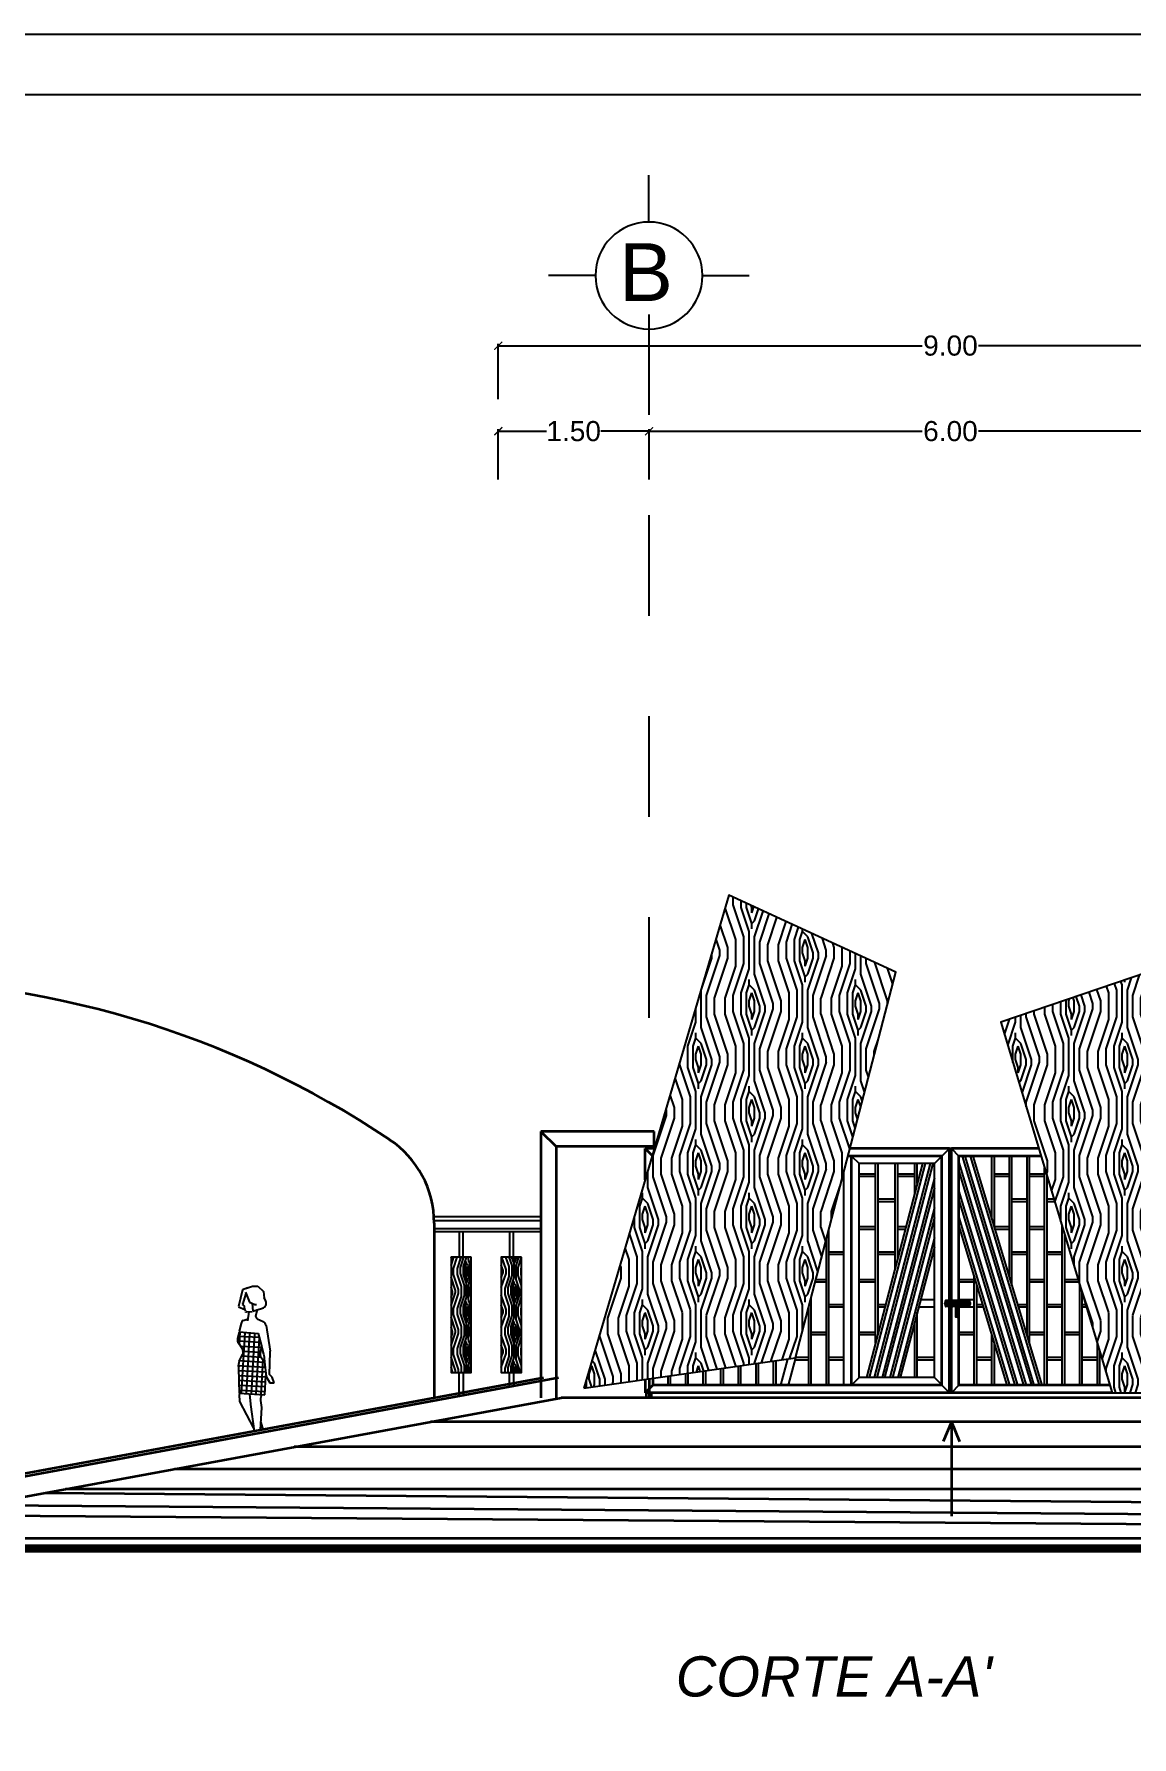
# Model space of a CAD drawing. Header units: millimetres. Extents: x 525387 to 527545, y 2235066 to 2235448.
# Drawn here: x 525760.65 to 525771.58, y 2235261.99 to 2235278.94 of the extents above; entities that cross this region are included whole.
import ezdxf

# ---------------------------------------------------------------- set-up
doc = ezdxf.new("R2010")
doc.units = ezdxf.units.MM
doc.linetypes.add('JIS_02_1.0', pattern=[2, 1, -1])
for name, color, linetype in [('auxiliar', 6, 'Continuous'), ('COTAS', 2, 'Continuous'), ('EJES', 1, 'Continuous'), ('muebles', 2, 'Continuous'), ('pie de plano', 7, 'Continuous'), ('ventanas', 3, 'Continuous')]:
    doc.layers.add(name, color=color, linetype=linetype)
doc.layers.add('muro', color=5, linetype='Continuous', lineweight=35)
doc.styles.add('ARIAL', font='ariali.ttf')
doc.styles.get("Standard").update_dxf_attribs({"font": 'arial.ttf'})
doc.styles.add('STYLE1', font='arial.ttf')
doc.dimstyles.new('ISO-25', dxfattribs={"dimtxt": 0.04, "dimasz": 0.02, "dimexe": 0.02, "dimexo": 0.02, "dimgap": 0.02, "dimtad": 0, "dimtih": 1, "dimtoh": 1, "dimzin": 1, "dimdsep": 46, "dimtxsty": 'Standard', "dimcen": 0.02, "dimazin": 0, "dimtfac": 1, "dimtmove": 0, "dimatfit": 3, "dimfxl": 1, "dimarcsym": 0})
pattern_1 = [(45, (525795.3729, 2235265.84486), (0, 1.06066), [0.0375, -0.7125]), (135, (525795.3994, 2235266.2426), (-1.06066, 8e-17), [0.075, -0.675]), (90, (525795.3464, 2235266.0835), (-0.53033, 0.53033), [0.053025, -0.159075, 0.053025, -0.10605, 0.37125, -0.318235]), (90, (525795.3729, 2235265.7918), (-0.53033, 0.53033), [0.0530325, -0.106065, 0.0530325, -0.84853]), (90, (525795.5055, 2235266.0305), (-0.53033, 0.53033), [0.053033, -1.007628]), (90, (525795.58505, 2235266.057), (-0.53033, 0.53033), [0.053033, -1.007628]), (90, (525795.45247, 2235266.0305), (-0.53033, 0.53033), [0.053033, -1.007628]), (90, (525795.39943, 2235266.0305), (-0.53033, 0.53033), [0.106065, -0.954595]), (90, (525795.13427, 2235266.5608), (-0.53033, 0.53033), [0.106065, -0.954595]), (90, (525795.3199, 2235266.00396), (-0.53033, 0.53033), [0.21213, -0.84853]), (90, (525795.26685, 2235266.00396), (-0.53033, 0.53033), [0.21213, -0.84853]), (90, (525795.45247, 2235266.50777), (-0.53033, 0.53033), [0.21213, -0.84853]), (90, (525795.1873, 2235266.0305), (-0.53033, 0.53033), [0.159099, -0.901561]), (90, (525795.0017, 2235266.00396), (-0.53033, 0.53033), [0.159099, -0.901561]), (90, (525795.10775, 2235266.00396), (-0.53033, 0.53033), [0.159099, -0.901561]), (90, (525795.29337, 2235266.50777), (-0.53033, 0.53033), [0.265165, -0.795495]), (90, (525795.2138, 2235266.48125), (-0.53033, 0.53033), [0.265165, -0.795495]), (90, (525795.39943, 2235266.4017), (-0.53033, 0.53033), [0.371231, -0.68943]), (71.565, (525795.37292, 2235265.95092), (0.53033, 0.53033), [0.083853, -1.593198]), (71.565, (525795.3199, 2235266.2161), (0.53033, 0.53033), [0.083853, -1.593198]), (71.565, (525795.3464, 2235266.13654), (0.53033, 0.53033), [0.083853, -1.593198]), (71.565, (525795.39943, 2235265.87137), (0.53033, 0.53033), [0.167705, -1.509346]), (71.565, (525795.26685, 2235266.2161), (0.53033, 0.53033), [0.251558, -1.425493]), (71.565, (525795.1873, 2235266.18957), (0.53033, 0.53033), [0.33541, -1.34164]), (71.565, (525795.10775, 2235266.16306), (0.53033, 0.53033), [0.33541, -1.34164]), (71.565, (525794.8691, 2235266.2426), (0.53033, 0.53033), [0.33541, -1.34164]), (71.565, (525794.92214, 2235266.18957), (0.53033, 0.53033), [0.419263, -1.257788]), (71.565, (525795.0017, 2235266.16306), (0.53033, 0.53033), [0.419263, -1.257788]), (108.435, (525795.39943, 2235266.13654), (-0.53033, 0.53033), [0.083853, -1.593198]), (108.435, (525795.37292, 2235266.00396), (-0.53033, 0.53033), [0.083853, -1.593198]), (108.435, (525795.37292, 2235265.84486), (-0.53033, 0.53033), [0.167705, -1.509346]), (108.435, (525795.45247, 2235266.0835), (-0.53033, 0.53033), [0.167705, -1.509346]), (108.435, (525795.3464, 2235265.7653), (-0.53033, 0.53033), [0.251558, -1.425493]), (108.435, (525795.29337, 2235265.71228), (-0.53033, 0.53033), [0.33541, -1.34164]), (108.435, (525795.74415, 2235266.2161), (-0.53033, 0.53033), [0.33541, -1.34164]), (108.435, (525795.5055, 2235266.0835), (-0.53033, 0.53033), [0.33541, -1.34164]), (108.435, (525795.6646, 2235266.13654), (-0.53033, 0.53033), [0.419263, -1.257788]), (108.435, (525795.58505, 2235266.11002), (-0.53033, 0.53033), [0.419263, -1.257788])]

# ---------------------------------------------------------------- blocks, each defined once
blk = doc.blocks.new('_ArchTick')
at = {"color": 0, "linetype": 'ByBlock', "lineweight": 0, "const_width": 0.15}
blk.add_lwpolyline([(-0.5, -0.5), (0.5, 0.5)], dxfattribs=at)
blk = doc.blocks.new('*D122')
at = {"layer": 'COTAS', "color": 0, "linetype": 'Continuous', "lineweight": -2, "transparency": 16777216}
for p, q in [((525766.774, 2235274.508), (525766.774, 2235275.008)), ((525772.774, 2235274.508), (525772.774, 2235275.008)), ((525766.774, 2235274.988), (525769.494, 2235274.988)), ((525772.774, 2235274.988), (525770.054, 2235274.988))]:
    blk.add_line(p, q, dxfattribs=at)
at = {"layer": 'Defpoints', "color": 0, "linetype": 'Continuous', "transparency": 16777216}
for p in [(525766.774, 2235274.988), (525766.774, 2235274.488), (525772.774, 2235274.488)]:
    blk.add_point(p, dxfattribs=at)
at = {"layer": 'COTAS', "color": 0, "linetype": 'Continuous', "lineweight": -2, "transparency": 16777216, "xscale": 0.08, "yscale": 0.08, "zscale": 0.08, "rotation": 180}
blk.add_blockref('_ArchTick', (525766.774, 2235274.988), dxfattribs=at)
at = {"layer": 'COTAS', "color": 0, "linetype": 'Continuous', "lineweight": -2, "transparency": 16777216, "xscale": 0.08, "yscale": 0.08, "zscale": 0.08}
blk.add_blockref('_ArchTick', (525772.774, 2235274.988), dxfattribs=at)
at = {"layer": 'COTAS', "color": 0, "linetype": 'Continuous', "lineweight": -3, "transparency": 16777216, "insert": (525769.774, 2235274.988), "char_height": 0.2, "attachment_point": 5}
blk.add_mtext('6.00', dxfattribs=at)
blk = doc.blocks.new('*D123')
at = {"layer": 'COTAS', "color": 0, "linetype": 'Continuous', "lineweight": -2, "transparency": 16777216}
for p, q in [((525765.274, 2235274.508), (525765.274, 2235275.008)), ((525766.774, 2235274.508), (525766.774, 2235275.008)), ((525765.274, 2235274.988), (525765.754, 2235274.988)), ((525766.774, 2235274.988), (525766.294, 2235274.988))]:
    blk.add_line(p, q, dxfattribs=at)
at = {"layer": 'Defpoints', "color": 0, "linetype": 'Continuous', "transparency": 16777216}
for p in [(525765.274, 2235274.988), (525765.274, 2235274.488), (525766.774, 2235274.488)]:
    blk.add_point(p, dxfattribs=at)
at = {"layer": 'COTAS', "color": 0, "linetype": 'Continuous', "lineweight": -2, "transparency": 16777216, "xscale": 0.08, "yscale": 0.08, "zscale": 0.08, "rotation": 180}
blk.add_blockref('_ArchTick', (525765.274, 2235274.988), dxfattribs=at)
at = {"layer": 'COTAS', "color": 0, "linetype": 'Continuous', "lineweight": -2, "transparency": 16777216, "xscale": 0.08, "yscale": 0.08, "zscale": 0.08}
blk.add_blockref('_ArchTick', (525766.774, 2235274.988), dxfattribs=at)
at = {"layer": 'COTAS', "color": 0, "linetype": 'Continuous', "lineweight": -3, "transparency": 16777216, "insert": (525766.024, 2235274.988), "char_height": 0.2, "attachment_point": 5}
blk.add_mtext('1.50', dxfattribs=at)
blk = doc.blocks.new('*D124')
at = {"layer": 'COTAS', "color": 0, "linetype": 'Continuous', "lineweight": -2, "transparency": 16777216}
for p, q in [((525765.274, 2235275.308), (525765.274, 2235275.859)), ((525774.274, 2235275.308), (525774.274, 2235275.859)), ((525765.274, 2235275.839), (525769.494, 2235275.839)), ((525774.274, 2235275.839), (525770.053, 2235275.839))]:
    blk.add_line(p, q, dxfattribs=at)
at = {"layer": 'Defpoints', "color": 0, "linetype": 'Continuous', "transparency": 16777216}
for p in [(525765.274, 2235275.839), (525765.274, 2235275.288), (525774.274, 2235275.288)]:
    blk.add_point(p, dxfattribs=at)
at = {"layer": 'COTAS', "color": 0, "linetype": 'Continuous', "lineweight": -2, "transparency": 16777216, "xscale": 0.08, "yscale": 0.08, "zscale": 0.08, "rotation": 180}
blk.add_blockref('_ArchTick', (525765.274, 2235275.839), dxfattribs=at)
at = {"layer": 'COTAS', "color": 0, "linetype": 'Continuous', "lineweight": -2, "transparency": 16777216, "xscale": 0.08, "yscale": 0.08, "zscale": 0.08}
blk.add_blockref('_ArchTick', (525774.274, 2235275.839), dxfattribs=at)
at = {"layer": 'COTAS', "color": 0, "linetype": 'Continuous', "lineweight": -3, "transparency": 16777216, "insert": (525769.774, 2235275.839), "char_height": 0.2, "attachment_point": 5}
blk.add_mtext('9.00', dxfattribs=at)
blk = doc.blocks.new('EJE')
at = {"layer": 'EJES', "color": 2}
for p, q in [((-0.78, 0.416), (-0.78, 0.78)), ((-1.196, 0), (-1.56, 0)), ((-0.364, 0), (0, 0)), ((-0.78, -0.416), (-0.78, -0.78))]:
    blk.add_line(p, q, dxfattribs=at)
at = {"layer": 'EJES', "color": 4}
blk.add_circle((-0.78, 0), 0.416, dxfattribs=at)
blk = doc.blocks.new('*X255')
at = {"color": 0}
for p, q in [((2.976, 0.92), (2.942, 1.527)), ((3.025, 0.923), (2.99, 1.532)), ((3.046, 1.408), (3.039, 1.536)), ((2.829, 1.381), (3.035, 1.392)), ((2.834, 1.43), (3.066, 1.443)), ((2.846, 1.479), (3.06, 1.491)), ((2.879, 0.915), (2.847, 1.481)), ((2.927, 0.917), (2.893, 1.522)), ((2.79, 1.183), (3.055, 1.198)), ((2.796, 1.232), (3.048, 1.247)), ((2.83, 0.912), (2.81, 1.256)), ((2.831, 1.283), (3.024, 1.294)), ((2.839, 1.332), (3.011, 1.342)), ((2.784, 1.085), (3.055, 1.1)), ((2.785, 1.134), (3.057, 1.149)), ((2.787, 1.036), (3.054, 1.052)), ((2.79, 0.988), (3.053, 1.003)), ((2.793, 0.939), (3.051, 0.954))]:
    blk.add_line(p, q, dxfattribs=at)

msp = doc.modelspace()

# ---------------------------------------------------------------- hatches: boundary and pattern name
at = {"layer": 'muebles', "ltscale": 0.02}
h = msp.add_hatch(dxfattribs=at)
h.set_pattern_fill('HTWOOD25', color=22, scale=1.5, angle=-90.77, style=0, pattern_type=2)
h.set_pattern_definition(pattern_1)
h.paths.add_polyline_path([(525768.231, 2235265.766), (525769.23, 2235269.605), (525767.569, 2235270.37), (525766.127, 2235265.464)])
h = msp.add_hatch(dxfattribs=at)
h.set_pattern_fill('HTWOOD25', color=22, scale=1.5, angle=-90.77, style=0, pattern_type=2)
h.set_pattern_definition(pattern_1)
h.paths.add_polyline_path([(525771.385, 2235265.42), (525770.274, 2235269.106), (525771.74, 2235269.605), (525773.289, 2235265.42)])
h = msp.add_hatch(dxfattribs=at)
h.set_pattern_fill('HTWOOD25', color=22, scale=0.5625, angle=-90.77, style=0, pattern_type=2)
h.set_pattern_definition([(45, (525641.26718, 2235265.74187), (0, 0.39774756), [0.0140625, -0.2671875]), (135, (525641.27712, 2235265.89102), (-0.39774756, 3e-17), [0.028125, -0.253125]), (90, (525641.25723, 2235265.83136), (-0.19887378, 0.19887378), [0.01988437, -0.05965313, 0.01988437, -0.03976875, 0.13921875, -0.1193382]), (90, (525641.26718, 2235265.72198), (-0.19887378, 0.19887378), [0.0198872, -0.03977438, 0.0198872, -0.3181988]), (90, (525641.3169, 2235265.81147), (-0.19887378, 0.19887378), [0.0198872, -0.3778604]), (90, (525641.34673, 2235265.82141), (-0.19887378, 0.19887378), [0.0198872, -0.3778604]), (90, (525641.297, 2235265.81147), (-0.19887378, 0.19887378), [0.0198872, -0.3778604]), (90, (525641.27712, 2235265.81147), (-0.19887378, 0.19887378), [0.0397744, -0.3579732]), (90, (525641.17769, 2235266.01034), (-0.19887378, 0.19887378), [0.0397744, -0.3579732]), (90, (525641.2473, 2235265.80153), (-0.19887378, 0.19887378), [0.07954875, -0.3181988]), (90, (525641.2274, 2235265.80153), (-0.19887378, 0.19887378), [0.07954875, -0.3181988]), (90, (525641.297, 2235265.99046), (-0.19887378, 0.19887378), [0.07954875, -0.3181988]), (90, (525641.19757, 2235265.81147), (-0.19887378, 0.19887378), [0.0596621, -0.33808544]), (90, (525641.12797, 2235265.80153), (-0.19887378, 0.19887378), [0.0596621, -0.33808544]), (90, (525641.16774, 2235265.80153), (-0.19887378, 0.19887378), [0.0596621, -0.33808544]), (90, (525641.23735, 2235265.99046), (-0.19887378, 0.19887378), [0.0994369, -0.2983107]), (90, (525641.20752, 2235265.98051), (-0.19887378, 0.19887378), [0.0994369, -0.2983107]), (90, (525641.27712, 2235265.95068), (-0.19887378, 0.19887378), [0.13921165, -0.2585359]), (71.56505, (525641.26718, 2235265.78164), (0.19887378, 0.19887378), [0.0314447, -0.5974494]), (71.56505, (525641.24729, 2235265.88108), (0.19887378, 0.19887378), [0.0314447, -0.5974494]), (71.56505, (525641.25723, 2235265.85125), (0.19887378, 0.19887378), [0.0314447, -0.5974494]), (71.56505, (525641.27712, 2235265.75181), (0.19887378, 0.19887378), [0.0628894, -0.5660047]), (71.56505, (525641.2274, 2235265.88108), (0.19887378, 0.19887378), [0.0943341, -0.53456]), (71.56505, (525641.19757, 2235265.87113), (0.19887378, 0.19887378), [0.1257788, -0.5031153]), (71.56505, (525641.16774, 2235265.86119), (0.19887378, 0.19887378), [0.1257788, -0.5031153]), (71.56505, (525641.07825, 2235265.89102), (0.19887378, 0.19887378), [0.1257788, -0.5031153]), (71.56505, (525641.09814, 2235265.87113), (0.19887378, 0.19887378), [0.1572235, -0.4716706]), (71.56505, (525641.12797, 2235265.86119), (0.19887378, 0.19887378), [0.1572235, -0.4716706]), (108.43495, (525641.27712, 2235265.85125), (-0.19887378, 0.19887378), [0.0314447, -0.5974494]), (108.43495, (525641.26718, 2235265.80153), (-0.19887378, 0.19887378), [0.0314447, -0.5974494]), (108.43495, (525641.26718, 2235265.74187), (-0.19887378, 0.19887378), [0.0628894, -0.5660047]), (108.43495, (525641.29701, 2235265.83136), (-0.19887378, 0.19887378), [0.0628894, -0.5660047]), (108.43495, (525641.25723, 2235265.71203), (-0.19887378, 0.19887378), [0.0943341, -0.53456]), (108.43495, (525641.23735, 2235265.69215), (-0.19887378, 0.19887378), [0.1257788, -0.5031153]), (108.43495, (525641.40639, 2235265.88108), (-0.19887378, 0.19887378), [0.1257788, -0.5031153]), (108.43495, (525641.3169, 2235265.83136), (-0.19887378, 0.19887378), [0.1257788, -0.5031153]), (108.43495, (525641.37656, 2235265.85125), (-0.19887378, 0.19887378), [0.1572235, -0.4716706]), (108.43495, (525641.34673, 2235265.8413), (-0.19887378, 0.19887378), [0.1572235, -0.4716706])])
h.paths.add_polyline_path([(525765.004, 2235266.77), (525764.804, 2235266.77), (525764.804, 2235265.62), (525765.004, 2235265.62)])
h = msp.add_hatch(dxfattribs=at)
h.set_pattern_fill('HTWOOD25', color=22, scale=0.5625, angle=-90.77, style=0, pattern_type=2)
h.set_pattern_definition([(45, (525640.7465, 2235265.74187), (0, 0.39774756), [0.0140625, -0.2671875]), (135, (525640.75645, 2235265.89102), (-0.39774756, 3e-17), [0.028125, -0.253125]), (90, (525640.73656, 2235265.83136), (-0.19887378, 0.19887378), [0.01988437, -0.05965313, 0.01988437, -0.03976875, 0.13921875, -0.11933819]), (90, (525640.7465, 2235265.72198), (-0.19887378, 0.19887378), [0.0198872, -0.03977438, 0.0198872, -0.3181988]), (90, (525640.79623, 2235265.81147), (-0.19887378, 0.19887378), [0.0198872, -0.3778604]), (90, (525640.82606, 2235265.82141), (-0.19887378, 0.19887378), [0.0198872, -0.3778604]), (90, (525640.77634, 2235265.81147), (-0.19887378, 0.19887378), [0.0198872, -0.3778604]), (90, (525640.75645, 2235265.81147), (-0.19887378, 0.19887378), [0.0397744, -0.3579732]), (90, (525640.65701, 2235266.01034), (-0.19887378, 0.19887378), [0.0397744, -0.3579732]), (90, (525640.72662, 2235265.80153), (-0.19887378, 0.19887378), [0.07954875, -0.3181988]), (90, (525640.70673, 2235265.80153), (-0.19887378, 0.19887378), [0.07954875, -0.3181988]), (90, (525640.77634, 2235265.99046), (-0.19887378, 0.19887378), [0.07954875, -0.3181988]), (90, (525640.6769, 2235265.81147), (-0.19887378, 0.19887378), [0.0596621, -0.33808544]), (90, (525640.6073, 2235265.80153), (-0.19887378, 0.19887378), [0.0596621, -0.33808544]), (90, (525640.64707, 2235265.80153), (-0.19887378, 0.19887378), [0.0596621, -0.33808544]), (90, (525640.71668, 2235265.99046), (-0.19887378, 0.19887378), [0.0994369, -0.2983107]), (90, (525640.68684, 2235265.98051), (-0.19887378, 0.19887378), [0.0994369, -0.2983107]), (90, (525640.75645, 2235265.95068), (-0.19887378, 0.19887378), [0.13921165, -0.2585359]), (71.56505, (525640.74651, 2235265.78164), (0.19887378, 0.19887378), [0.0314447, -0.5974494]), (71.56505, (525640.72662, 2235265.88108), (0.19887378, 0.19887378), [0.0314447, -0.5974494]), (71.56505, (525640.73656, 2235265.85125), (0.19887378, 0.19887378), [0.0314447, -0.5974494]), (71.56505, (525640.75645, 2235265.75181), (0.19887378, 0.19887378), [0.0628894, -0.5660047]), (71.56505, (525640.70673, 2235265.88108), (0.19887378, 0.19887378), [0.0943341, -0.53456]), (71.56505, (525640.6769, 2235265.87113), (0.19887378, 0.19887378), [0.1257788, -0.5031153]), (71.56505, (525640.64707, 2235265.86119), (0.19887378, 0.19887378), [0.1257788, -0.5031153]), (71.56505, (525640.55758, 2235265.89102), (0.19887378, 0.19887378), [0.1257788, -0.5031153]), (71.56505, (525640.57746, 2235265.87113), (0.19887378, 0.19887378), [0.1572235, -0.4716706]), (71.56505, (525640.6073, 2235265.86119), (0.19887378, 0.19887378), [0.1572235, -0.4716706]), (108.43495, (525640.75645, 2235265.85125), (-0.19887378, 0.19887378), [0.0314447, -0.5974494]), (108.43495, (525640.74651, 2235265.80153), (-0.19887378, 0.19887378), [0.0314447, -0.5974494]), (108.43495, (525640.74651, 2235265.74187), (-0.19887378, 0.19887378), [0.0628894, -0.5660047]), (108.43495, (525640.77634, 2235265.83136), (-0.19887378, 0.19887378), [0.0628894, -0.5660047]), (108.43495, (525640.73656, 2235265.71203), (-0.19887378, 0.19887378), [0.0943341, -0.53456]), (108.43495, (525640.71668, 2235265.69215), (-0.19887378, 0.19887378), [0.1257788, -0.5031153]), (108.43495, (525640.88572, 2235265.88108), (-0.19887378, 0.19887378), [0.1257788, -0.5031153]), (108.43495, (525640.79623, 2235265.83136), (-0.19887378, 0.19887378), [0.1257788, -0.5031153]), (108.43495, (525640.85589, 2235265.85125), (-0.19887378, 0.19887378), [0.1572235, -0.4716706]), (108.43495, (525640.82606, 2235265.8413), (-0.19887378, 0.19887378), [0.1572235, -0.4716706])])
h.paths.add_polyline_path([(525765.504, 2235266.77), (525765.304, 2235266.77), (525765.304, 2235265.62), (525765.504, 2235265.62)])

# ---------------------------------------------------------------- linework, layer by layer
at = {"layer": 'auxiliar', "color": 1, "linetype": 'Continuous', "lineweight": -3}
for points in [[(525706.131, 2235278.94), (525796.131, 2235278.94), (525796.131, 2235218.94), (525706.131, 2235218.94)], [(525706.731, 2235278.34), (525795.531, 2235278.34), (525795.531, 2235219.54), (525706.731, 2235219.54)]]:
    msp.add_lwpolyline(points, close=True, dxfattribs=at)
at = {"layer": 'EJES', "linetype": 'JIS_02_1.0'}
msp.add_line((525766.774, 2235269.151), (525766.774, 2235276.412), dxfattribs=at)
at = {"layer": 'muebles', "color": 2, "linetype": 'ByBlock'}
for p, q in [((525762.73, 2235266.445), (525762.687, 2235266.279)), ((525762.76, 2235266.408), (525762.729, 2235266.297)), ((525762.78, 2235266.464), (525762.73, 2235266.445)), ((525762.759, 2235266.422), (525762.798, 2235266.321)), ((525762.769, 2235266.46), (525762.827, 2235266.481)), ((525762.829, 2235266.481), (525762.882, 2235266.481)), ((525762.882, 2235266.481), (525762.936, 2235266.426)), ((525762.936, 2235266.426), (525762.945, 2235266.36)), ((525762.96, 2235266.33), (525762.943, 2235266.369)), ((525762.689, 2235266.276), (525762.751, 2235266.249)), ((525762.73, 2235266.313), (525762.73, 2235266.312)), ((525762.75, 2235266.284), (525762.73, 2235266.297)), ((525762.748, 2235266.26), (525762.75, 2235266.284)), ((525762.763, 2235266.215), (525762.76, 2235266.219)), ((525762.824, 2235266.221), (525762.762, 2235266.226)), ((525762.792, 2235266.224), (525762.779, 2235266.135)), ((525762.798, 2235266.321), (525762.852, 2235266.297)), ((525762.823, 2235266.308), (525762.832, 2235266.233)), ((525762.83, 2235266.232), (525762.929, 2235266.262)), ((525762.852, 2235266.297), (525762.867, 2235266.297)), ((525762.861, 2235266.183), (525762.878, 2235266.25)), ((525762.696, 2235266.027), (525762.679, 2235265.955)), ((525762.695, 2235266.026), (525762.889, 2235266.008)), ((525762.714, 2235266.109), (525762.696, 2235266.031)), ((525762.736, 2235266.14), (525762.784, 2235266.156)), ((525762.876, 2235266.156), (525762.861, 2235266.183)), ((525762.874, 2235266.156), (525762.934, 2235266.128)), ((525762.963, 2235266.09), (525763.003, 2235265.833)), ((525762.687, 2235265.915), (525762.719, 2235265.869)), ((525762.719, 2235265.869), (525762.731, 2235265.841)), ((525762.92, 2235265.885), (525762.889, 2235266.009)), ((525762.919, 2235265.886), (525762.905, 2235265.81)), ((525762.94, 2235265.802), (525762.921, 2235265.879)), ((525762.69, 2235265.682), (525762.691, 2235265.711)), ((525762.696, 2235265.733), (525762.73, 2235265.799)), ((525762.914, 2235265.772), (525762.949, 2235265.726)), ((525762.94, 2235265.801), (525762.949, 2235265.727)), ((525762.949, 2235265.728), (525762.965, 2235265.583)), ((525762.997, 2235265.602), (525763.004, 2235265.824)), ((525762.688, 2235265.665), (525762.695, 2235265.414)), ((525762.95, 2235265.399), (525762.962, 2235265.592)), ((525762.965, 2235265.583), (525763, 2235265.518)), ((525763.025, 2235265.574), (525762.997, 2235265.602)), ((525763, 2235265.518), (525763.042, 2235265.518)), ((525763.042, 2235265.518), (525763.025, 2235265.574)), ((525762.693, 2235265.414), (525762.95, 2235265.399)), ((525762.695, 2235265.402), (525762.697, 2235265.332)), ((525762.797, 2235265.408), (525762.809, 2235265.305)), ((525762.907, 2235265.344), (525762.919, 2235265.274)), ((525762.917, 2235265.402), (525762.908, 2235265.364)), ((525762.697, 2235265.332), (525762.837, 2235265.066)), ((525762.809, 2235265.304), (525762.844, 2235265.039)), ((525762.919, 2235265.274), (525762.905, 2235265.05)), ((525762.91, 2235265.123), (525762.931, 2235265.055))]:
    msp.add_line(p, q, dxfattribs=at)
for centre, start, end in [((525762.798, 2235266.261), 180, 217.5078), ((525762.914, 2235266.31), 287.117, 23.5246), ((525762.763, 2235266.098), 122.3635, 167.3337), ((525762.913, 2235266.082), 9.0313, 65.5836), ((525762.728, 2235265.943), 165.0503, 214.4732), ((525762.738, 2235265.666), 157.8801, 181.5704), ((525762.741, 2235265.71), 153.007, 178.6042), ((525762.685, 2235265.821), 333.007, 23.7876), ((525762.954, 2235265.802), 170.7979, 217.1976), ((525762.954, 2235265.825), 358.336, 9.0313), ((525762.957, 2235265.352), 166.505, 189.7398), ((525762.957, 2235265.353), 173.2854, 189.7398), ((525762.858, 2235265.311), 186.5669, 187.5459)]:
    msp.add_arc(centre, 0.05, start, end, dxfattribs=at)
at = {"layer": 'muro', "color": 3}
for p, q in [((525766.824, 2235268.02), (525765.699, 2235268.02)), ((525765.699, 2235268.02), (525765.699, 2235265.37)), ((525765.699, 2235268.02), (525765.849, 2235267.87)), ((525766.824, 2235267.87), (525766.824, 2235268.02)), ((525766.824, 2235267.87), (525765.849, 2235267.87)), ((525765.849, 2235267.87), (525765.849, 2235265.37)), ((525766.828, 2235267.85), (525766.736, 2235267.85)), ((525766.736, 2235267.537), (525766.736, 2235267.85)), ((525769.689, 2235267.775), (525768.754, 2235267.775)), ((525769.764, 2235267.85), (525768.773, 2235267.85)), ((525768.789, 2235265.495), (525768.789, 2235267.775)), ((525769.689, 2235265.495), (525769.689, 2235267.775)), ((525769.764, 2235266.318), (525769.764, 2235267.85)), ((525770.652, 2235267.85), (525769.784, 2235267.85)), ((525769.784, 2235266.318), (525769.784, 2235267.85)), ((525770.675, 2235267.775), (525769.859, 2235267.775)), ((525769.859, 2235266.338), (525769.859, 2235267.775)), ((525769.764, 2235265.42), (525769.764, 2235266.298)), ((525769.784, 2235265.42), (525769.784, 2235266.298)), ((525769.859, 2235265.495), (525769.859, 2235266.278)), ((525758.949, 2235264.32), (525765.724, 2235265.57)), ((525759.099, 2235264.32), (525765.874, 2235265.57)), ((525766.736, 2235265.552), (525766.736, 2235265.42)), ((525766.811, 2235265.563), (525766.811, 2235265.495)), ((525759.124, 2235264.12), (525765.899, 2235265.37)), ((525773.774, 2235265.37), (525765.899, 2235265.37)), ((525769.764, 2235265.42), (525766.736, 2235265.42)), ((525769.689, 2235265.495), (525766.811, 2235265.495)), ((525771.385, 2235265.42), (525769.784, 2235265.42)), ((525771.363, 2235265.495), (525769.859, 2235265.495))]:
    msp.add_line(p, q, dxfattribs=at)
at = {"layer": 'muro', "color": 2}
for p, q in [((525766.807, 2235267.779), (525766.736, 2235267.85)), ((525766.754, 2235267.85), (525766.754, 2235267.87)), ((525766.794, 2235267.85), (525766.794, 2235267.87)), ((525766.811, 2235265.495), (525766.736, 2235265.42)), ((525766.749, 2235265.37), (525766.749, 2235265.42)), ((525766.799, 2235265.37), (525766.799, 2235265.42))]:
    msp.add_line(p, q, dxfattribs=at)
at = {"layer": 'muro', "color": 8}
msp.add_line((525764.636, 2235267.107), (525764.636, 2235265.37), dxfattribs=at)
at = {"layer": 'muro', "color": 6}
for p, q in [((525766.774, 2235265.557), (525766.774, 2235265.37)), ((525774.274, 2235265.13), (525764.598, 2235265.13)), ((525774.274, 2235264.88), (525763.243, 2235264.88)), ((525774.274, 2235264.66), (525762.051, 2235264.66)), ((525774.274, 2235264.31), (525760.75, 2235264.42)), ((525774.274, 2235264.46), (525760.967, 2235264.46)), ((525774.274, 2235264.09), (525759.564, 2235264.201)), ((525774.274, 2235264.19), (525760.1, 2235264.3))]:
    msp.add_line(p, q, dxfattribs=at)
at = {"layer": 'muro'}
for p, q in [((525769.784, 2235265.42), (525769.764, 2235265.42)), ((525769.784, 2235265.13), (525769.702, 2235264.935)), ((525769.784, 2235265.13), (525769.784, 2235264.19)), ((525769.784, 2235265.13), (525769.865, 2235264.935)), ((525780.364, 2235263.97), (525751.39, 2235263.97))]:
    msp.add_line(p, q, dxfattribs=at)
at = {"layer": 'muro', "const_width": 0.08}
msp.add_lwpolyline([(525780.364, 2235263.87), (525751.39, 2235263.87)], dxfattribs=at)
at = {"layer": 'muro', "color": 8}
for centre, radius, start, end in [((525758.952, 2235260.11), 9.421, 56.1989, 90.7309), ((525763.636, 2235267.107), 1, 0, 56.1989)]:
    msp.add_arc(centre, radius, start, end, dxfattribs=at)
at = {"layer": 'ventanas', "color": 2}
for p, q in [((525768.789, 2235267.775), (525768.864, 2235267.7)), ((525769.764, 2235267.85), (525769.614, 2235267.7)), ((525769.784, 2235267.85), (525769.859, 2235267.775)), ((525768.714, 2235265.495), (525768.714, 2235267.621)), ((525769.614, 2235267.7), (525768.864, 2235267.7)), ((525768.864, 2235265.57), (525768.864, 2235267.7)), ((525769.614, 2235265.57), (525769.614, 2235267.7)), ((525765.699, 2235267.17), (525764.634, 2235267.17)), ((525765.699, 2235267.02), (525764.636, 2235267.02)), ((525769.614, 2235266.27), (525769.458, 2235266.27)), ((525769.614, 2235266.345), (525769.477, 2235266.345)), ((525769.724, 2235266.318), (525769.724, 2235266.333)), ((525769.724, 2235266.318), (525769.729, 2235266.318)), ((525769.724, 2235266.283), (525769.724, 2235266.298)), ((525769.724, 2235266.298), (525769.729, 2235266.298)), ((525769.754, 2235266.338), (525769.729, 2235266.338)), ((525769.729, 2235266.338), (525769.729, 2235266.278)), ((525769.754, 2235266.278), (525769.729, 2235266.278)), ((525769.749, 2235266.338), (525769.749, 2235266.278)), ((525769.799, 2235266.318), (525769.749, 2235266.318)), ((525769.799, 2235266.298), (525769.749, 2235266.298)), ((525769.759, 2235266.318), (525769.759, 2235266.333)), ((525769.759, 2235266.283), (525769.759, 2235266.298)), ((525769.794, 2235266.318), (525769.794, 2235266.333)), ((525769.794, 2235266.283), (525769.794, 2235266.298)), ((525769.96, 2235266.338), (525769.799, 2235266.338)), ((525769.799, 2235266.338), (525769.799, 2235266.278)), ((525769.824, 2235266.278), (525769.799, 2235266.278)), ((525769.819, 2235266.338), (525769.819, 2235266.278)), ((525769.824, 2235266.318), (525769.819, 2235266.318)), ((525769.824, 2235266.298), (525769.819, 2235266.298)), ((525769.824, 2235266.318), (525769.824, 2235266.178)), ((525769.839, 2235266.323), (525769.829, 2235266.323)), ((525769.831, 2235266.231), (525769.831, 2235266.205)), ((525769.835, 2235266.233), (525769.833, 2235266.233)), ((525769.835, 2235266.203), (525769.833, 2235266.203)), ((525769.837, 2235266.231), (525769.837, 2235266.205)), ((525769.94, 2235266.318), (525769.844, 2235266.318)), ((525769.844, 2235266.318), (525769.844, 2235266.178)), ((525769.94, 2235266.298), (525769.844, 2235266.298)), ((525769.96, 2235266.278), (525769.844, 2235266.278)), ((525770.011, 2235266.345), (525769.859, 2235266.345)), ((525770.011, 2235266.27), (525769.859, 2235266.27)), ((525769.94, 2235266.338), (525769.94, 2235266.278)), ((525769.96, 2235266.338), (525769.96, 2235266.278)), ((525769.965, 2235266.318), (525769.96, 2235266.318)), ((525769.965, 2235266.298), (525769.96, 2235266.298)), ((525769.965, 2235266.333), (525769.965, 2235266.318)), ((525769.965, 2235266.298), (525769.965, 2235266.283)), ((525769.839, 2235266.173), (525769.829, 2235266.173)), ((525768.151, 2235265.755), (525768.083, 2235265.495)), ((525768.231, 2235265.766), (525768.16, 2235265.495)), ((525768.864, 2235265.57), (525768.789, 2235265.495)), ((525769.614, 2235265.57), (525768.864, 2235265.57)), ((525769.614, 2235265.57), (525769.764, 2235265.42)), ((525769.859, 2235265.495), (525769.784, 2235265.42))]:
    msp.add_line(p, q, dxfattribs=at)
at = {"layer": 'ventanas', "color": 6}
for p, q in [((525769.784, 2235267.85), (525769.764, 2235267.85)), ((525769.859, 2235267.711), (525770.527, 2235265.495)), ((525769.892, 2235267.775), (525770.579, 2235265.495)), ((525769.918, 2235267.775), (525770.605, 2235265.495)), ((525769.97, 2235267.775), (525770.658, 2235265.495)), ((525769.996, 2235267.775), (525770.684, 2235265.495)), ((525770.186, 2235267.147), (525770.186, 2235267.775)), ((525770.211, 2235267.064), (525770.211, 2235267.775)), ((525770.361, 2235266.567), (525770.361, 2235267.775)), ((525770.386, 2235266.484), (525770.386, 2235267.775)), ((525770.536, 2235265.986), (525770.536, 2235267.775)), ((525770.561, 2235265.903), (525770.561, 2235267.775)), ((525769.029, 2235267.595), (525768.864, 2235267.595)), ((525769.029, 2235267.57), (525768.864, 2235267.57)), ((525769.496, 2235267.7), (525768.938, 2235265.57)), ((525769.522, 2235267.7), (525768.964, 2235265.57)), ((525769.573, 2235267.7), (525769.016, 2235265.57)), ((525769.029, 2235265.915), (525769.029, 2235267.7)), ((525769.599, 2235267.7), (525769.042, 2235265.57)), ((525769.054, 2235266.011), (525769.054, 2235267.7)), ((525769.614, 2235267.559), (525769.093, 2235265.57)), ((525769.224, 2235266.661), (525769.224, 2235267.7)), ((525769.249, 2235266.756), (525769.249, 2235267.7)), ((525769.419, 2235267.595), (525769.249, 2235267.595)), ((525769.419, 2235267.57), (525769.249, 2235267.57)), ((525769.419, 2235267.406), (525769.419, 2235267.7)), ((525769.444, 2235267.502), (525769.444, 2235267.7)), ((525769.859, 2235267.625), (525770.501, 2235265.495)), ((525770.361, 2235267.595), (525770.211, 2235267.595)), ((525770.361, 2235267.57), (525770.211, 2235267.57)), ((525770.711, 2235267.595), (525770.561, 2235267.595)), ((525770.711, 2235267.57), (525770.561, 2235267.57)), ((525770.711, 2235265.495), (525770.711, 2235267.657)), ((525770.736, 2235265.495), (525770.736, 2235267.575)), ((525769.614, 2235267.46), (525769.119, 2235265.57)), ((525769.859, 2235267.423), (525770.44, 2235265.495)), ((525769.224, 2235267.345), (525769.054, 2235267.345)), ((525769.224, 2235267.32), (525769.054, 2235267.32)), ((525769.614, 2235267.262), (525769.171, 2235265.57)), ((525769.859, 2235267.336), (525770.414, 2235265.495)), ((525770.536, 2235267.345), (525770.384, 2235267.345)), ((525770.536, 2235267.32), (525770.384, 2235267.32)), ((525770.805, 2235267.345), (525770.736, 2235267.345)), ((525770.812, 2235267.32), (525770.736, 2235267.32)), ((525765.699, 2235267.13), (525764.636, 2235267.13)), ((525765.699, 2235267.05), (525764.636, 2235267.05)), ((525768.564, 2235265.495), (525768.564, 2235267.045)), ((525769.029, 2235267.07), (525768.864, 2235267.07)), ((525769.029, 2235267.045), (525768.864, 2235267.045)), ((525769.614, 2235267.164), (525769.197, 2235265.57)), ((525769.331, 2235267.07), (525769.249, 2235267.07)), ((525769.324, 2235267.045), (525769.249, 2235267.045)), ((525769.859, 2235267.163), (525770.362, 2235265.495)), ((525769.859, 2235267.076), (525770.336, 2235265.495)), ((525770.361, 2235267.07), (525770.211, 2235267.07)), ((525770.361, 2235267.045), (525770.216, 2235267.045)), ((525770.711, 2235267.07), (525770.561, 2235267.07)), ((525770.711, 2235267.045), (525770.561, 2235267.045)), ((525770.886, 2235265.495), (525770.886, 2235267.077)), ((525768.539, 2235265.495), (525768.539, 2235266.949)), ((525769.614, 2235266.966), (525769.249, 2235265.57)), ((525769.614, 2235266.867), (525769.274, 2235265.57)), ((525770.911, 2235265.495), (525770.911, 2235266.994)), ((525768.714, 2235266.82), (525768.564, 2235266.82)), ((525768.714, 2235266.795), (525768.564, 2235266.795)), ((525769.224, 2235266.82), (525769.054, 2235266.82)), ((525769.224, 2235266.795), (525769.054, 2235266.795)), ((525770.536, 2235266.82), (525770.384, 2235266.82)), ((525770.536, 2235266.795), (525770.384, 2235266.795)), ((525770.886, 2235266.82), (525770.736, 2235266.82)), ((525770.886, 2235266.795), (525770.736, 2235266.795)), ((525768.539, 2235266.545), (525768.434, 2235266.545)), ((525769.029, 2235266.545), (525768.864, 2235266.545)), ((525770.011, 2235266.545), (525769.859, 2235266.545)), ((525770.011, 2235265.495), (525770.011, 2235266.573)), ((525770.712, 2235266.545), (525770.561, 2235266.545)), ((525771.046, 2235266.545), (525770.911, 2235266.545)), ((525768.389, 2235265.495), (525768.389, 2235266.372)), ((525768.539, 2235266.52), (525768.427, 2235266.52)), ((525769.029, 2235266.52), (525768.864, 2235266.52)), ((525770.011, 2235266.52), (525769.859, 2235266.52)), ((525770.036, 2235265.495), (525770.036, 2235266.49)), ((525770.712, 2235266.52), (525770.561, 2235266.52)), ((525771.053, 2235266.52), (525770.911, 2235266.52)), ((525771.061, 2235265.495), (525771.061, 2235266.497)), ((525771.086, 2235265.495), (525771.086, 2235266.414)), ((525768.364, 2235265.495), (525768.364, 2235266.276)), ((525768.714, 2235266.295), (525768.564, 2235266.295)), ((525768.714, 2235266.27), (525768.564, 2235266.27)), ((525769.128, 2235266.295), (525769.054, 2235266.295)), ((525769.122, 2235266.27), (525769.054, 2235266.27)), ((525769.444, 2235265.57), (525769.444, 2235266.218)), ((525769.714, 2235266.308), (525769.729, 2235266.308)), ((525769.799, 2235266.308), (525769.749, 2235266.308)), ((525769.824, 2235266.308), (525769.819, 2235266.308)), ((525769.844, 2235266.293), (525769.824, 2235266.293)), ((525769.94, 2235266.308), (525769.844, 2235266.308)), ((525769.975, 2235266.308), (525769.96, 2235266.308)), ((525770.094, 2235266.295), (525770.036, 2235266.295)), ((525770.102, 2235266.27), (525770.036, 2235266.27)), ((525770.536, 2235266.295), (525770.442, 2235266.295)), ((525770.536, 2235266.27), (525770.45, 2235266.27)), ((525770.886, 2235266.295), (525770.736, 2235266.295)), ((525770.886, 2235266.27), (525770.736, 2235266.27)), ((525771.121, 2235266.295), (525771.086, 2235266.295)), ((525771.129, 2235266.27), (525771.086, 2235266.27)), ((525768.539, 2235266.02), (525768.389, 2235266.02)), ((525769.029, 2235266.02), (525768.864, 2235266.02)), ((525769.419, 2235265.57), (525769.419, 2235266.122)), ((525770.011, 2235266.02), (525769.859, 2235266.02)), ((525770.712, 2235266.02), (525770.561, 2235266.02)), ((525771.062, 2235266.02), (525770.911, 2235266.02)), ((525768.539, 2235265.995), (525768.389, 2235265.995)), ((525769.029, 2235265.995), (525768.864, 2235265.995)), ((525770.011, 2235265.995), (525769.859, 2235265.995)), ((525770.186, 2235265.495), (525770.186, 2235265.993)), ((525770.211, 2235265.495), (525770.211, 2235265.91)), ((525770.712, 2235265.995), (525770.561, 2235265.995)), ((525771.062, 2235265.995), (525770.911, 2235265.995)), ((525771.236, 2235265.495), (525771.236, 2235265.916)), ((525767.664, 2235265.495), (525767.664, 2235265.685)), ((525767.689, 2235265.495), (525767.689, 2235265.689)), ((525767.839, 2235265.495), (525767.839, 2235265.71)), ((525767.864, 2235265.495), (525767.864, 2235265.714)), ((525768.014, 2235265.495), (525768.014, 2235265.735)), ((525768.039, 2235265.495), (525768.039, 2235265.739)), ((525768.364, 2235265.745), (525768.226, 2235265.745)), ((525768.364, 2235265.77), (525768.232, 2235265.77)), ((525768.714, 2235265.77), (525768.564, 2235265.77)), ((525768.714, 2235265.745), (525768.564, 2235265.745)), ((525769.614, 2235265.77), (525769.444, 2235265.77)), ((525769.614, 2235265.745), (525769.444, 2235265.745)), ((525770.187, 2235265.77), (525770.036, 2235265.77)), ((525770.187, 2235265.745), (525770.036, 2235265.745)), ((525770.886, 2235265.77), (525770.736, 2235265.77)), ((525770.886, 2235265.745), (525770.736, 2235265.745)), ((525771.237, 2235265.77), (525771.086, 2235265.77)), ((525771.237, 2235265.745), (525771.086, 2235265.745)), ((525771.261, 2235265.495), (525771.261, 2235265.833)), ((525766.964, 2235265.495), (525766.964, 2235265.584)), ((525766.989, 2235265.495), (525766.989, 2235265.588)), ((525767.139, 2235265.495), (525767.139, 2235265.61)), ((525767.164, 2235265.495), (525767.164, 2235265.613)), ((525767.314, 2235265.495), (525767.314, 2235265.635)), ((525767.339, 2235265.495), (525767.339, 2235265.638)), ((525767.489, 2235265.495), (525767.489, 2235265.66)), ((525767.514, 2235265.495), (525767.514, 2235265.663))]:
    msp.add_line(p, q, dxfattribs=at)
at = {"layer": 'ventanas'}
for points in [[(525766.127, 2235265.464), (525768.231, 2235265.766), (525769.23, 2235269.605), (525767.569, 2235270.37)], [(525773.289, 2235265.42), (525771.74, 2235269.605), (525770.274, 2235269.106), (525771.385, 2235265.42)]]:
    msp.add_lwpolyline(points, close=True, dxfattribs=at)
at = {"layer": 'ventanas', "color": 2}
for points in [[(525764.924, 2235267.02), (525764.884, 2235267.02), (525764.884, 2235266.77), (525764.924, 2235266.77)], [(525765.424, 2235267.02), (525765.384, 2235267.02), (525765.384, 2235266.77), (525765.424, 2235266.77)], [(525765.004, 2235266.77), (525764.804, 2235266.77), (525764.804, 2235265.62), (525765.004, 2235265.62)], [(525765.504, 2235266.77), (525765.304, 2235266.77), (525765.304, 2235265.62), (525765.504, 2235265.62)]]:
    msp.add_lwpolyline(points, close=True, dxfattribs=at)
for points in [[(525764.884, 2235265.387), (525764.884, 2235265.62), (525764.924, 2235265.62), (525764.924, 2235265.395)], [(525765.384, 2235265.48), (525765.384, 2235265.62), (525765.424, 2235265.62), (525765.424, 2235265.487)]]:
    msp.add_lwpolyline(points, dxfattribs=at)
for centre, radius, start, end in [((525769.724, 2235266.308), 0.01, 90, 270), ((525769.729, 2235266.333), 0.005, 90, 180), ((525769.729, 2235266.283), 0.005, 180, 270), ((525769.754, 2235266.333), 0.005, 0, 90), ((525769.754, 2235266.283), 0.005, 270, 0), ((525769.799, 2235266.333), 0.005, 90, 180), ((525769.799, 2235266.283), 0.005, 180, 270), ((525769.829, 2235266.318), 0.005, 90, 180), ((525769.833, 2235266.231), 0.002, 90, 180), ((525769.833, 2235266.205), 0.002, 180, 270), ((525769.835, 2235266.231), 0.002, 0, 90), ((525769.835, 2235266.205), 0.002, 270, 0), ((525769.839, 2235266.318), 0.005, 0, 90), ((525769.96, 2235266.333), 0.005, 0, 90), ((525769.96, 2235266.283), 0.005, 270, 0), ((525769.965, 2235266.308), 0.01, 270, 90), ((525769.829, 2235266.178), 0.005, 180, 270), ((525769.839, 2235266.178), 0.005, 270, 0)]:
    msp.add_arc(centre, radius, start, end, dxfattribs=at)

# ---------------------------------------------------------------- block references
at = {"layer": 'EJES', "lineweight": -3, "xscale": -1.28, "yscale": 1.28, "zscale": 1.28}
msp.add_blockref('EJE', (525765.775, 2235276.537), dxfattribs=at)
at = {"layer": 'muebles', "color": 2, "linetype": 'ByBlock', "xscale": -1}
msp.add_blockref('*X255', (525765.745, 2235264.489), dxfattribs=at)

# ---------------------------------------------------------------- texts
at = {"layer": 'EJES', "color": 7, "lineweight": -3, "style": 'STYLE1'}
msp.add_text('B', height=0.576, dxfattribs=at).set_placement((525766.475, 2235276.283))
at = {"layer": 'pie de plano', "style": 'ARIAL'}
msp.add_text("CORTE A-A'", height=0.4, dxfattribs=at).set_placement((525767.04, 2235262.397))

# ---------------------------------------------------------------- dimensions: what is measured, and where the dimension line sits
at = {"layer": 'COTAS', "linetype": 'Continuous', "lineweight": -3}
for p1, p2, distance, picture, middle in [((525774.274, 2235275.288), (525765.274, 2235275.288), -0.552, '*D124', (525769.774, 2235275.839)), ((525766.774, 2235274.488), (525765.274, 2235274.488), -0.5, '*D123', (525766.024, 2235274.988)), ((525772.774, 2235274.488), (525766.774, 2235274.488), -0.5, '*D122', (525769.774, 2235274.988))]:
    dim = msp.add_aligned_dim(p1=p1, p2=p2, distance=distance, dimstyle='ISO-25', override={"dimtxt": 0.2, "dimasz": 0.08, "dimblk1": 'ArchTick', "dimblk2": 'ArchTick', "dimsah": 1}, dxfattribs=at)
    dim.commit()
    dim.dimension.update_dxf_attribs({"geometry": picture, "text_midpoint": middle})

doc.saveas('drawing.dxf')
